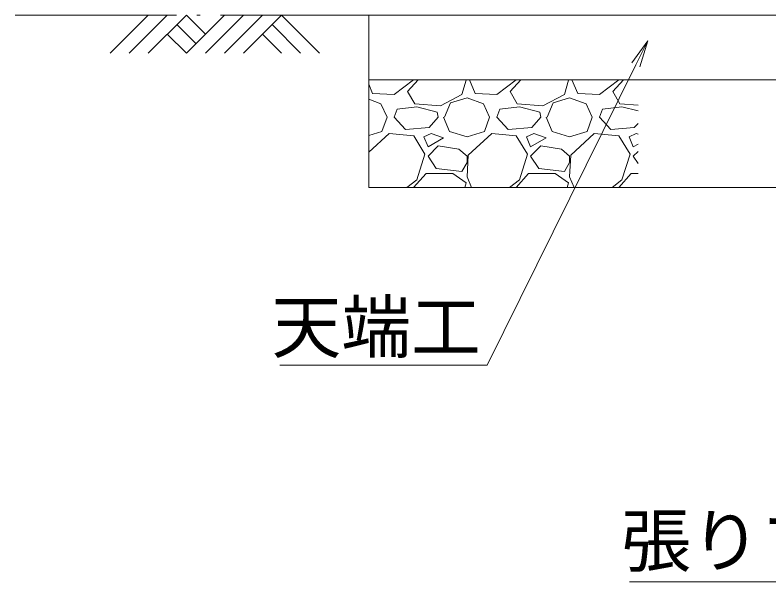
# Model space of a CAD drawing. Units: millimetres, scale not verified. Extents: x 122 to 42172, y -467 to 29233.
# Drawn here: x 6149 to 8949, y 20581 to 22686 of the extents above; entities that cross this region are included whole.
import ezdxf
from ezdxf.enums import TextEntityAlignment as Align

# ---------------------------------------------------------------- set-up
doc = ezdxf.new("R2010")
doc.units = ezdxf.units.MM
doc.header["$LTSCALE"] = 50
doc.linetypes.add('LONG_DASHED_DOTTED', pattern=[15.25, 12, -1.5, 0.25, -1.5])
for name, color, linetype, lineweight in [('0_2', 7, 'Continuous', 13), ('D-BMK', 2, 'LONG_DASHED_DOTTED', 13), ('D-STR', 1, 'Continuous', 13), ('D-STR-DIM', 7, 'Continuous', 13), ('D-STR-STR（BLOCK）', 1, 'Continuous', 13), ('D-STR-TXT', 7, 'Continuous', 13)]:
    doc.layers.add(name, color=color, linetype=linetype, lineweight=lineweight)
doc.styles.add('ＭＳ ゴシック', font='')
doc.styles.get('ＭＳ ゴシック').set_extended_font_data('MS Gothic')

msp = doc.modelspace()

# ---------------------------------------------------------------- linework, layer by layer
at = {"layer": '0_2'}
for p, q in [((6502.31, 22545.05), (6643.72, 22686.48)), ((6573.03, 22545.05), (6714.44, 22686.48)), ((6643.72, 22545.05), (6785.13, 22686.48)), ((6785.09, 22545.05), (6926.5, 22686.48)), ((6785.13, 22686.48), (6855.81, 22615.8)), ((6855.81, 22545.05), (6997.22, 22686.48)), ((6926.56, 22545.05), (7067.97, 22686.48)), ((6997.19, 22545.05), (7138.59, 22686.48)), ((7138.59, 22686.48), (7280.03, 22545.05)), ((6749.78, 22651.11), (6820.47, 22580.42)), ((7103.25, 22651.11), (7209.31, 22545.05)), ((6785.09, 22545.05), (6714.41, 22615.73)), ((7138.56, 22545.05), (7067.88, 22615.73))]:
    msp.add_line(p, q, dxfattribs=at)
at = {"layer": 'D-BMK'}
msp.add_line((6149.09, 22686.48), (7462.41, 22686.48), dxfattribs=at)
at = {"layer": 'D-STR'}
for p, q in [((7462.41, 22686.48), (9462.41, 22686.48)), ((7462.41, 22686.48), (7462.41, 22046.48)), ((7462.41, 22429.4), (7477.01, 22394.72)), ((7557.02, 22390.91), (7628.94, 22446.48)), ((7606.55, 22402.34), (7646.28, 22446.48)), ((7823.72, 22444.25), (7808.48, 22390.91)), ((7820.5, 22446.48), (7823.72, 22444.25)), ((7836.22, 22446.48), (7858.01, 22394.72)), ((7938.02, 22390.91), (8009.94, 22446.48)), ((7987.55, 22402.34), (8027.28, 22446.48)), ((8204.72, 22444.25), (8189.48, 22390.91)), ((8201.5, 22446.48), (8204.72, 22444.25)), ((8217.22, 22446.48), (8239.01, 22394.72)), ((8319.02, 22390.91), (8390.94, 22446.48)), ((8368.55, 22402.34), (8408.28, 22446.48)), ((7633.22, 22356.62), (7606.55, 22402.34)), ((8014.22, 22356.62), (7987.55, 22402.34)), ((8395.22, 22356.62), (8368.55, 22402.34)), ((7462.41, 22373.53), (7507.49, 22356.62)), ((7477.01, 22394.72), (7557.02, 22390.91)), ((7808.48, 22390.91), (7728.47, 22349)), ((7766.57, 22360.43), (7827.53, 22379.48)), ((7827.53, 22379.48), (7888.49, 22356.62)), ((7858.01, 22394.72), (7938.02, 22390.91)), ((8189.48, 22390.91), (8109.47, 22349)), ((8147.57, 22360.43), (8208.53, 22379.48)), ((8208.53, 22379.48), (8269.49, 22356.62)), ((8239.01, 22394.72), (8319.02, 22390.91)), ((7507.49, 22356.62), (7530.35, 22307.09)), ((7640.84, 22345.19), (7568.45, 22337.57)), ((7728.47, 22349), (7633.22, 22356.62)), ((7717.04, 22326.14), (7640.84, 22345.19)), ((7743.71, 22307.09), (7766.57, 22360.43)), ((7888.49, 22356.62), (7911.35, 22307.09)), ((8021.84, 22345.19), (7949.45, 22337.57)), ((8109.47, 22349), (8014.22, 22356.62)), ((8098.04, 22326.14), (8021.84, 22345.19)), ((8124.71, 22307.09), (8147.57, 22360.43)), ((8269.49, 22356.62), (8292.35, 22307.09)), ((8402.84, 22345.19), (8330.45, 22337.57)), ((8462.41, 22351.25), (8395.22, 22356.62)), ((8462.41, 22330.3), (8402.84, 22345.19)), ((7557.02, 22307.09), (7568.45, 22337.57)), ((7720.85, 22307.09), (7717.04, 22326.14)), ((7938.02, 22307.09), (7949.45, 22337.57)), ((8101.85, 22307.09), (8098.04, 22326.14)), ((8319.02, 22307.09), (8330.45, 22337.57)), ((7511.3, 22253.75), (7530.35, 22307.09)), ((7598.93, 22261.37), (7557.02, 22307.09)), ((7720.85, 22307.09), (7686.56, 22268.99)), ((7739.9, 22307.09), (7762.76, 22253.75)), ((7892.3, 22253.75), (7911.35, 22307.09)), ((7979.93, 22261.37), (7938.02, 22307.09)), ((8101.85, 22307.09), (8067.56, 22268.99)), ((8120.9, 22307.09), (8143.76, 22253.75)), ((8273.3, 22253.75), (8292.35, 22307.09)), ((8360.93, 22261.37), (8319.02, 22307.09)), ((8462.41, 22284.38), (8448.56, 22268.99)), ((7686.56, 22268.99), (7598.93, 22261.37)), ((8067.56, 22268.99), (7979.93, 22261.37)), ((8448.56, 22268.99), (8360.93, 22261.37)), ((7462.41, 22239.37), (7511.3, 22253.75)), ((7537.97, 22246.13), (7462.41, 22177.14)), ((7629.41, 22238.51), (7537.97, 22246.13)), ((7671.32, 22169.93), (7629.41, 22238.51)), ((7694.18, 22246.13), (7667.51, 22234.7)), ((7667.51, 22234.7), (7682.75, 22196.6)), ((7682.75, 22196.6), (7739.9, 22230.89)), ((7739.9, 22230.89), (7694.18, 22246.13)), ((7762.76, 22253.75), (7827.53, 22234.7)), ((7827.53, 22234.7), (7892.3, 22253.75)), ((7918.97, 22246.13), (7831.34, 22166.12)), ((8010.41, 22238.51), (7918.97, 22246.13)), ((8052.32, 22169.93), (8010.41, 22238.51)), ((8075.18, 22246.13), (8048.51, 22234.7)), ((8048.51, 22234.7), (8063.75, 22196.6)), ((8063.75, 22196.6), (8120.9, 22230.89)), ((8120.9, 22230.89), (8075.18, 22246.13)), ((8143.76, 22253.75), (8208.53, 22234.7)), ((8208.53, 22234.7), (8273.3, 22253.75)), ((8299.97, 22246.13), (8212.34, 22166.12)), ((8391.41, 22238.51), (8299.97, 22246.13)), ((8433.32, 22169.93), (8391.41, 22238.51)), ((8456.18, 22246.13), (8429.51, 22234.7)), ((8429.51, 22234.7), (8444.75, 22196.6)), ((8462.41, 22244.06), (8456.18, 22246.13)), ((7720.85, 22200.41), (7682.75, 22162.31)), ((7797.05, 22188.98), (7720.85, 22200.41)), ((8101.85, 22200.41), (8063.75, 22162.31)), ((8178.05, 22188.98), (8101.85, 22200.41)), ((8444.75, 22196.6), (8462.41, 22207.2)), ((7827.53, 22162.31), (7797.05, 22188.98)), ((8208.53, 22162.31), (8178.05, 22188.98)), ((8462.41, 22179.97), (8444.75, 22162.31)), ((7640.84, 22074.68), (7671.32, 22169.93)), ((7682.75, 22162.31), (7713.23, 22116.59)), ((7831.34, 22166.12), (7827.53, 22086.11)), ((7827.53, 22139.45), (7827.53, 22162.31)), ((8021.84, 22074.68), (8052.32, 22169.93)), ((8063.75, 22162.31), (8094.23, 22116.59)), ((8212.34, 22166.12), (8208.53, 22086.11)), ((8208.53, 22139.45), (8208.53, 22162.31)), ((8402.84, 22074.68), (8433.32, 22169.93)), ((8444.75, 22162.31), (8462.41, 22135.82)), ((7713.23, 22116.59), (7808.48, 22105.16)), ((7808.48, 22105.16), (7827.53, 22139.45)), ((8094.23, 22116.59), (8189.48, 22105.16)), ((8189.48, 22105.16), (8208.53, 22139.45)), ((7629.18, 22046.48), (7675.13, 22097.54)), ((7675.13, 22097.54), (7774.19, 22097.54)), ((7774.19, 22097.54), (7823.72, 22063.25)), ((8010.18, 22046.48), (8056.13, 22097.54)), ((8056.13, 22097.54), (8155.19, 22097.54)), ((8155.19, 22097.54), (8204.72, 22063.25)), ((8391.18, 22046.48), (8437.13, 22097.54)), ((8437.13, 22097.54), (8462.41, 22097.54)), ((7604.35, 22046.48), (7640.84, 22074.68)), ((7823.72, 22063.25), (7818.93, 22046.48)), ((7827.53, 22086.11), (7844.22, 22046.48)), ((7985.35, 22046.48), (8021.84, 22074.68)), ((8204.72, 22063.25), (8199.93, 22046.48)), ((8208.53, 22086.11), (8225.22, 22046.48)), ((8366.35, 22046.48), (8402.84, 22074.68)), ((7462.41, 22048.4), (7463.22, 22046.48)), ((7462.41, 22046.48), (9311.33, 22046.48))]:
    msp.add_line(p, q, dxfattribs=at)
at = {"layer": 'D-STR-DIM'}
for p, q in [((8439.36, 22508.82), (8498.64, 22591.07)), ((8498.64, 22591.07), (8454.3, 22501.43)), ((8469.24, 22494.04), (8498.64, 22591.07))]:
    msp.add_line(p, q, dxfattribs=at)
at = {"layer": 'D-STR-STR（BLOCK）'}
for p, q in [((7462.41, 22686.48), (7462.41, 22446.48)), ((7462.41, 22446.48), (9405.76, 22446.48))]:
    msp.add_line(p, q, dxfattribs=at)
at = {"layer": 'D-STR-TXT'}
for p, q in [((8454.3, 22501.43), (7902.41, 21385.82)), ((7132.62, 21385.82), (7898.81, 21385.82)), ((7902.41, 21385.82), (7898.81, 21385.82)), ((8431.08, 20581.1), (10491.69, 20581.1))]:
    msp.add_line(p, q, dxfattribs=at)

# ---------------------------------------------------------------- texts
at = {"layer": 'D-STR-TXT', "style": 'ＭＳ ゴシック'}
for s, p in [('天端工', (7878.81, 21376.97)), ('張りブロックSD型', (10471.69, 20582.41))]:
    msp.add_text(s, height=189.9, dxfattribs=at).set_placement(p, align=Align.BOTTOM_RIGHT)

doc.saveas('drawing.dxf')
